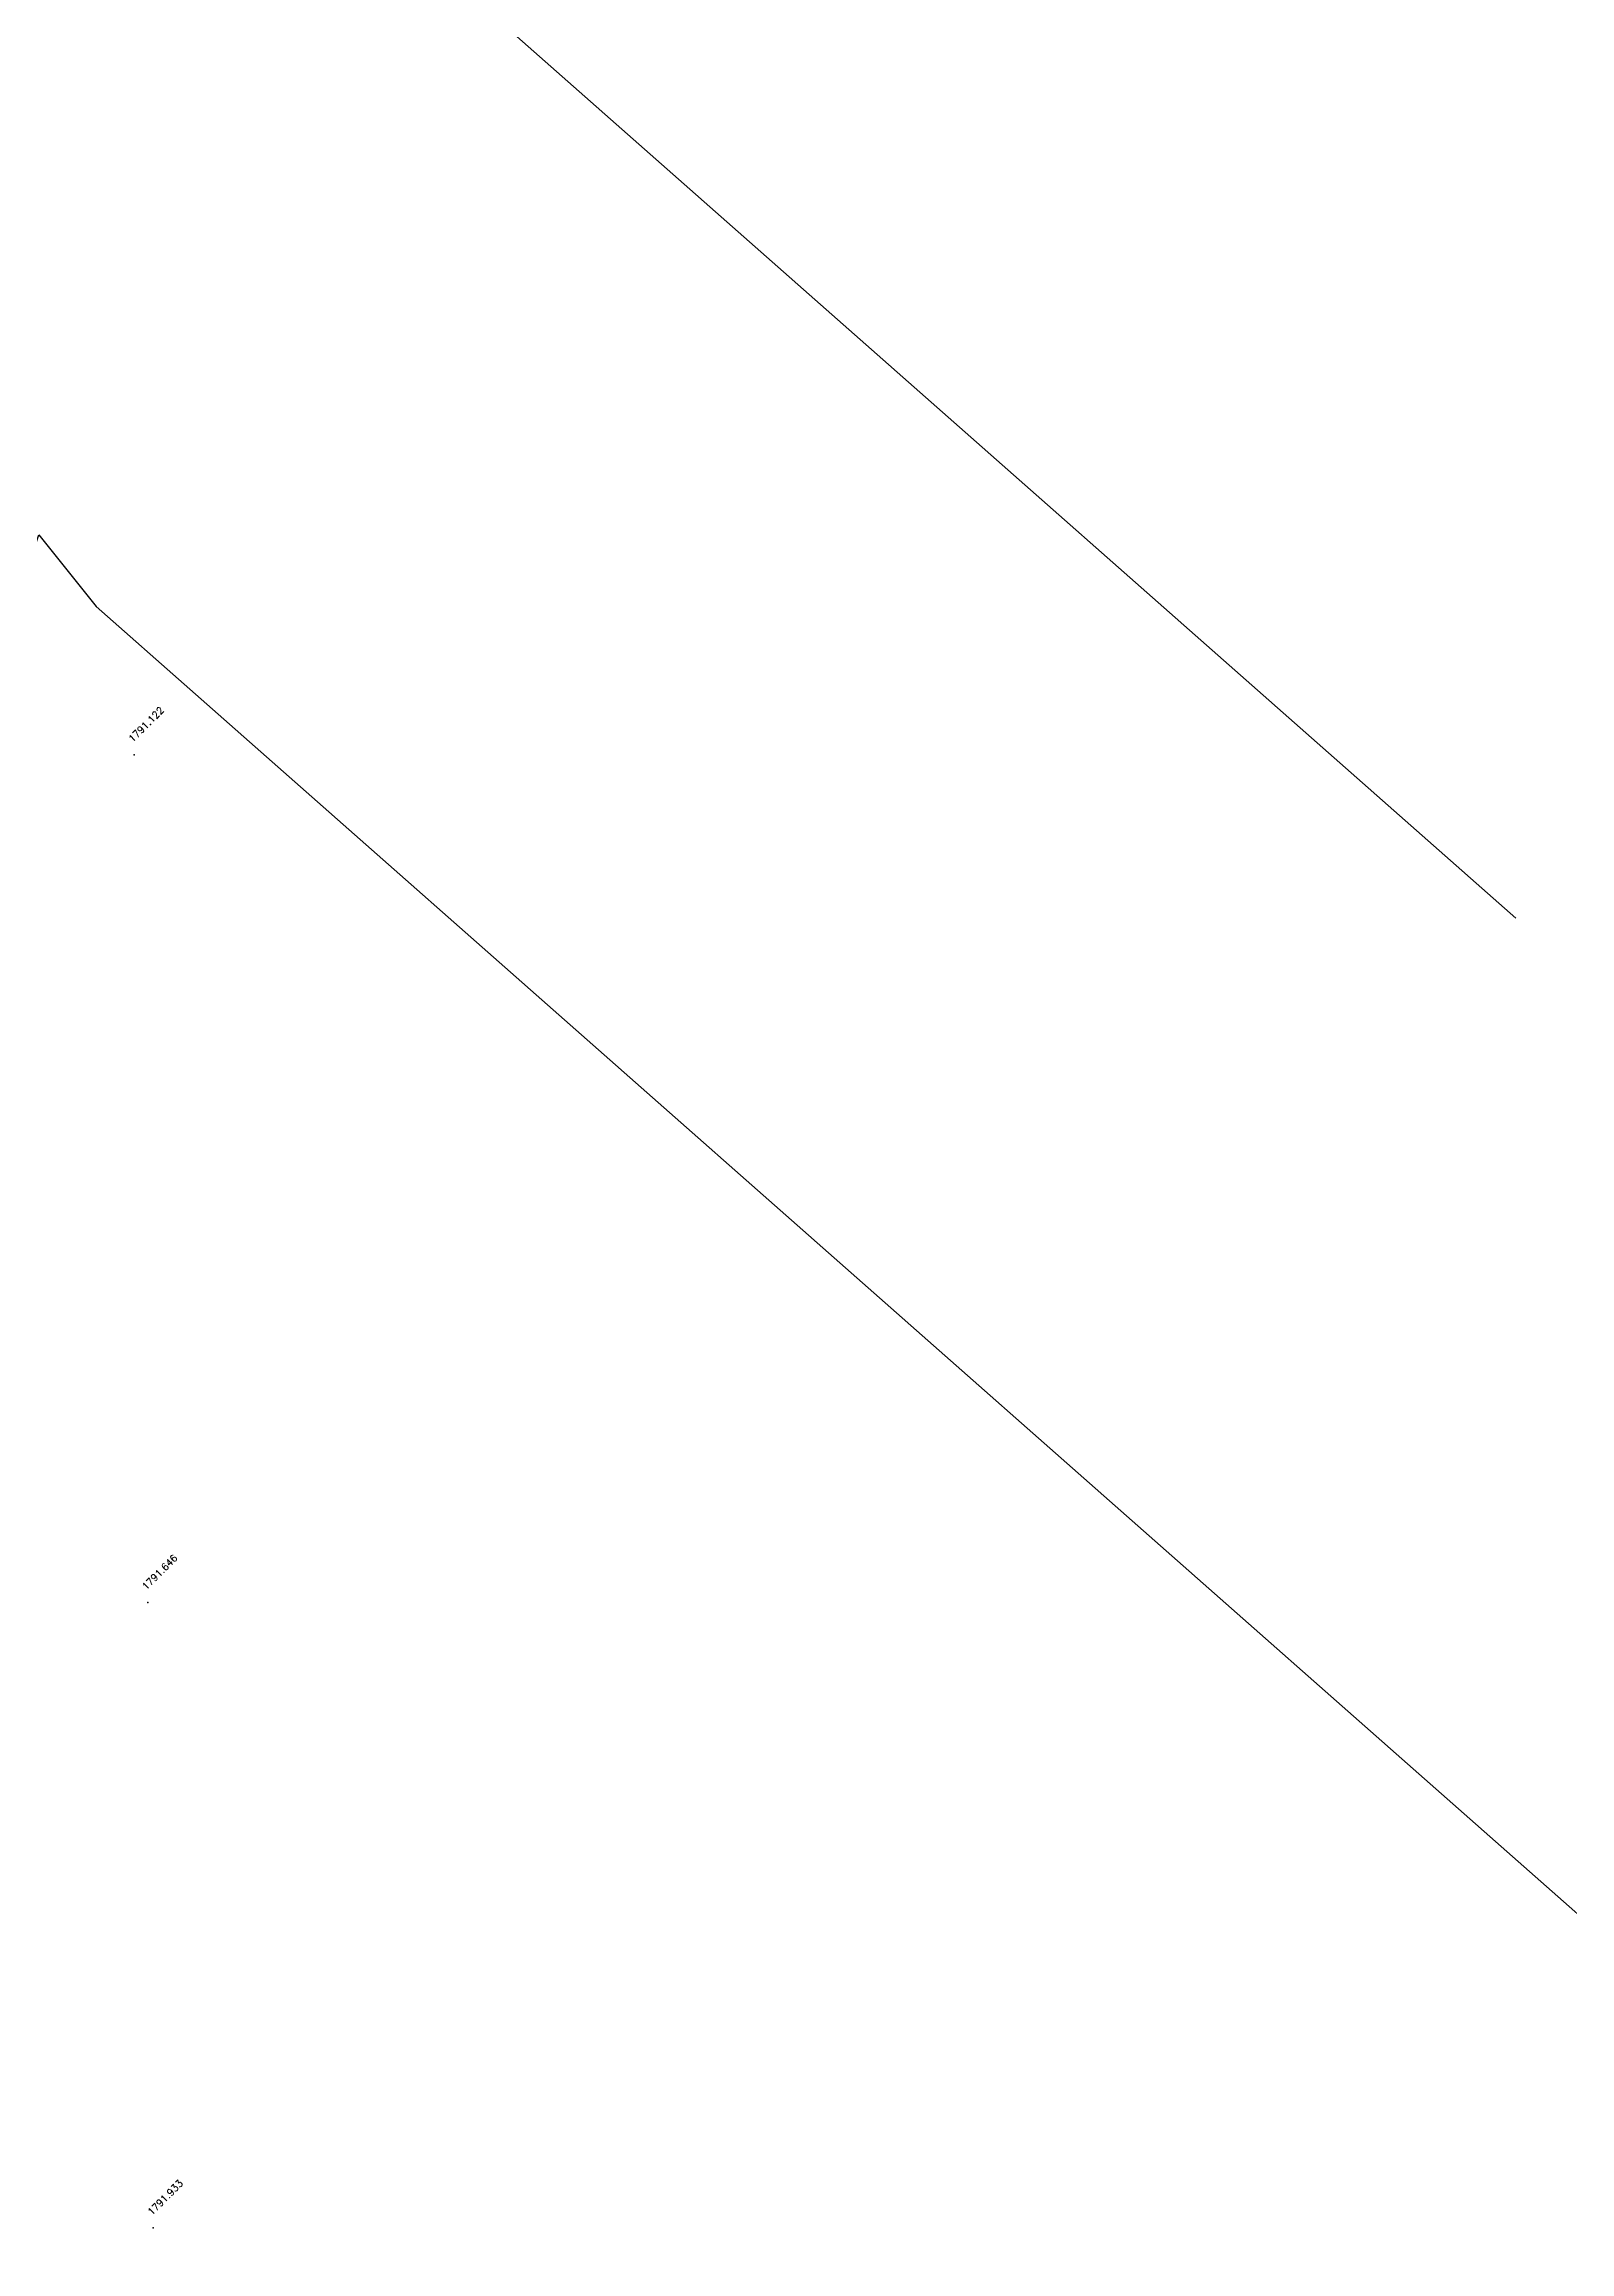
# Model space of a CAD drawing. Header units: inches. Extents: x 9956484 to 9957113, y 272553 to 273016.
# Drawn here: x 9956951.3 to 9957005.7, y 272788 to 272866.7 of the extents above; entities that cross this region are included whole.
import ezdxf
from ezdxf.enums import TextEntityAlignment as Align

# ---------------------------------------------------------------- set-up
doc = ezdxf.new("R2010")
doc.units = ezdxf.units.IN
doc.header["$MEASUREMENT"] = 0
for name, color, linetype in [('Contour', 4, 'Continuous'), ('Index_Contour', 8, 'Continuous'), ('Points', 7, 'Continuous'), ('Points-ELV', 6, 'Continuous'), ('Points-NUM', 4, 'Continuous'), ('Points-TXT', 3, 'Continuous')]:
    doc.layers.add(name, color=color, linetype=linetype)
doc.styles.add('romans', font='romans.shx')

# ---------------------------------------------------------------- blocks, each defined once
blk = doc.blocks.new('POINTS')
at = {"layer": 'Points'}
blk.add_line((0, 0), (0, 0), dxfattribs=at)
blk.add_point((0, 0), dxfattribs=at)
at = {"layer": 'Points-ELV', "style": 'romans'}
blk.add_attdef('ELEV', text='', height=1, rotation=45, dxfattribs=at).set_placement((0, 0), align=Align.BOTTOM_LEFT)
at = {"layer": 'Points-NUM', "style": 'romans'}
blk.add_attdef('PTNUM', text='', height=1, dxfattribs=at).set_placement((0, 0), align=Align.BOTTOM_RIGHT)
at = {"layer": 'Points-TXT', "style": 'romans'}
blk.add_attdef('DESC', text='', height=1, dxfattribs=at).set_placement((0, 0), align=Align.BOTTOM_RIGHT)

msp = doc.modelspace()

# ---------------------------------------------------------------- linework, layer by layer
at = {"layer": 'Contour', "elevation": 1791}
msp.add_lwpolyline([(9956870.793, 272803.32), (9956898.629, 272830.075), (9956893.925, 272840.875), (9956906.27, 272839.116), (9956918.611, 272849.613), (9956918.831, 272849.954), (9956918.938, 272850.348), (9956919.332, 272851.18), (9956921.138, 272849.126), (9956943.286, 272845.32), (9956949.559, 272844.616), (9956951.129, 272849.218), (9956953.164, 272846.667), (9957089.239, 272726.528)], dxfattribs=at)
at = {"layer": 'Index_Contour', "elevation": 1790}
msp.add_lwpolyline([(9957003.732, 272835.558), (9956942.056, 272890.011), (9956937.947, 272895.162), (9956936.882, 272888.077), (9956933.391, 272876.846), (9956927.813, 272887.427), (9956916.68, 272913.697), (9956916.396, 272914.479), (9956916.178, 272914.52), (9956908.387, 272915.838), (9956906.723, 272916.042), (9956875.821, 272903.929)], dxfattribs=at)

# ---------------------------------------------------------------- block references
at = {"layer": 'Points', "linetype": 'Continuous'}
ref = msp.add_blockref('POINTS', (9956954.519, 272841.379, 1791.122), dxfattribs=at)
ref.add_attrib('ELEV', '1791.122', dxfattribs={"layer": 'Points-ELV', "height": 0.25, "rotation": 45, "style": 'romans'}).set_placement((9956954.519, 272841.754, 1791.122), align=Align.BOTTOM_LEFT)
ref = msp.add_blockref('POINTS', (9956955.003, 272811.171, 1791.646), dxfattribs=at)
ref.add_attrib('ELEV', '1791.646', dxfattribs={"layer": 'Points-ELV', "height": 0.25, "rotation": 45, "style": 'romans'}).set_placement((9956955.003, 272811.546, 1791.646), align=Align.BOTTOM_LEFT)
ref = msp.add_blockref('POINTS', (9956955.2, 272788.89, 1791.933), dxfattribs=at)
ref.add_attrib('ELEV', '1791.933', dxfattribs={"layer": 'Points-ELV', "height": 0.25, "rotation": 45, "style": 'romans'}).set_placement((9956955.2, 272789.265, 1791.933), align=Align.BOTTOM_LEFT)

doc.saveas('drawing.dxf')
